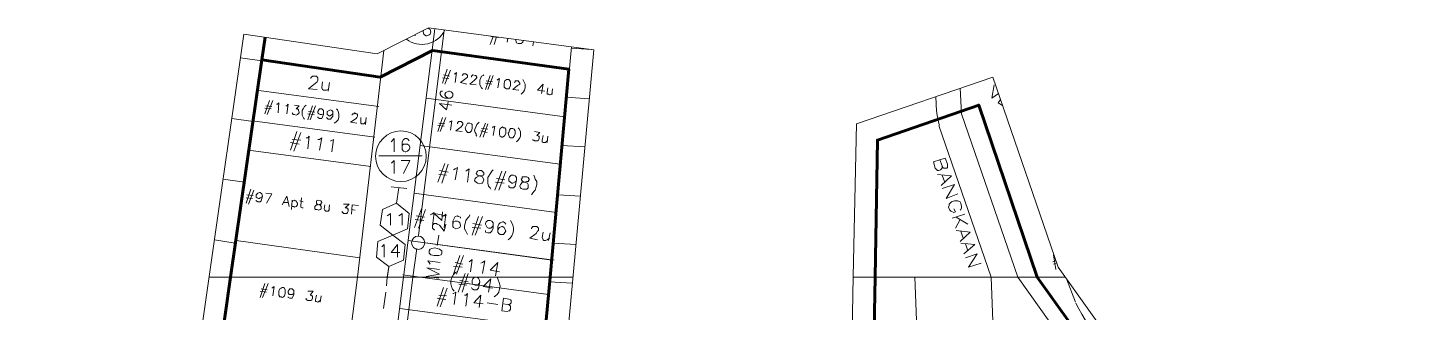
# Model space of a CAD drawing. Header units: millimetres. Extents: x 3.6 to 37.8, y 0.6 to 28.7.
# Drawn here: x 12.4 to 19.89, y 13.15 to 14.67 of the extents above; entities that cross this region are included whole.
import ezdxf

# ---------------------------------------------------------------- set-up
doc = ezdxf.new("R2010")
doc.units = ezdxf.units.MM
for name, color, linetype in [('PDF_0', 7, 'Continuous'), ('PDF_S38$BOUNDARY-NODE', 3, 'Continuous'), ('PDF_S38$GRID', 7, 'Continuous'), ('PDF_S38$NAME-ROAD', 7, 'Continuous'), ('PDF_S38$Passives-TapOffs', 7, 'Continuous'), ('PDF_S38$POLE', 7, 'Continuous'), ('PDF_S38$strand', 7, 'Continuous'), ('PDF_S38$Symbols-EndOfLine', 7, 'Continuous'), ('PDF_S38$Symbols-SelfTerminating', 7, 'Continuous'), ('PDF_S45$BOUNDARY-NODE', 3, 'Continuous'), ('PDF_S45$GRID', 7, 'Continuous'), ('PDF_S45$strand', 7, 'Continuous')]:
    doc.layers.add(name, color=color, linetype=linetype)
for name, color, linetype, true_color in [('PDF_S38$Cable-565', 23, 'Continuous', 0xdd8a6e), ('PDF_S38$LOTS', 254, 'Continuous', 0xdcdcdc), ('PDF_S38$ROAD', 8, 'Continuous', 0x808080), ('PDF_S38$SDU', 157, 'Continuous', 0x396472), ('PDF_S45$Cable-565', 23, 'Continuous', 0xdd8a6e), ('PDF_S45$LOTS', 254, 'Continuous', 0xdcdcdc), ('PDF_S45$ROAD', 8, 'Continuous', 0x808080), ('PDF_S45$SDU', 157, 'Continuous', 0x396472)]:
    doc.layers.add(name, color=color, linetype=linetype, true_color=true_color)

msp = doc.modelspace()

# ---------------------------------------------------------------- linework, layer by layer
at = {"layer": 'PDF_0', "lineweight": 9}
msp.add_lwpolyline([(12.3998, 5.3399), (12.8251, 9.1845), (12.5415, 9.0928), (12.5707, 9.7141), (12.6541, 10.0018), (12.7125, 10.4522), (12.9669, 10.5272), (13.3713, 13.3544), (13.5548, 14.6387), (14.2678, 14.5344), (14.543, 14.672), (15.4271, 14.5553), (15.3145, 13.3293), (15.1185, 11.2069), (15.4271, 11.307), (16.7864, 11.7448), (16.8156, 13.3418), (16.8323, 14.1591), (17.562, 14.4093), (17.9123, 13.3919), (18.6045, 12.4203), (19.3425, 12.487), (20.0848, 12.5537)], dxfattribs=at)
at = {"layer": 'PDF_S38$BOUNDARY-NODE', "lineweight": 60}
for points in [[(13.6682, 14.6221), (13.6507, 14.5011), (13.4839, 13.3377)], [(13.6507, 14.5011), (14.2845, 14.4093), (14.5639, 14.5511), (15.2936, 14.451), (15.1935, 13.3377)], [(16.9324, 13.3377), (16.9449, 14.0716), (17.4869, 14.2592), (17.7997, 13.3377)]]:
    msp.add_lwpolyline(points, dxfattribs=at)
at = {"layer": 'PDF_S38$Cable-565', "lineweight": 13}
for points in [[(14.3304, 13.3961), (14.322, 13.3377)], [(14.3304, 13.3919), (14.322, 13.3335)]]:
    msp.add_lwpolyline(points, dxfattribs=at)
at = {"layer": 'PDF_S38$GRID', "lineweight": 9}
for points in [[(15.3152, 13.3377), (13.3689, 13.3377)], [(17.9509, 13.3377), (16.8155, 13.3377)]]:
    msp.add_lwpolyline(points, dxfattribs=at)
at = {"layer": 'PDF_S38$LOTS', "lineweight": 0}
for points in [[(13.4839, 13.3377), (13.6689, 14.622)], [(15.2936, 14.451), (14.5639, 14.5511)], [(15.1935, 13.3377), (15.3077, 14.571)], [(15.4147, 14.5569), (15.3061, 14.5636)], [(13.6507, 14.4969), (13.5369, 14.513)], [(13.6507, 14.5011), (14.2845, 14.4093)], [(14.2762, 14.2509), (13.6215, 14.3384)], [(15.2728, 14.1967), (14.5305, 14.2967)], [(15.403, 14.2935), (15.2811, 14.3009)], [(13.6048, 14.1716), (13.4904, 14.1878)], [(14.2553, 14.0882), (13.6007, 14.1758)], [(14.2345, 13.9298), (13.5798, 14.0174)], [(15.2478, 13.9423), (14.4972, 14.0424)], [(15.3793, 14.035), (15.2561, 14.0424)], [(13.559, 13.8464), (13.4439, 13.8625)], [(15.2269, 13.6838), (14.4638, 13.788)], [(15.3552, 13.7725), (15.2352, 13.7797)], [(13.5089, 13.5211), (13.3975, 13.5375)], [(14.1761, 13.4419), (13.5131, 13.5337)], [(15.2019, 13.4294), (14.4346, 13.5337), (15.2144, 13.4294)], [(15.3314, 13.5134), (15.2102, 13.5211)]]:
    msp.add_lwpolyline(points, dxfattribs=at)
at = {"layer": 'PDF_S38$NAME-ROAD', "lineweight": 9}
for points in [[(17.291, 13.934), (17.291, 13.9215), (17.2826, 13.9131), (17.2743, 13.9089), (17.2659, 13.9089), (17.2534, 13.9215), (17.2451, 13.9548), (17.2789, 13.9661), (17.291, 13.934), (17.2951, 13.9256), (17.2993, 13.9215), (17.316, 13.9215), (17.3202, 13.9256), (17.3202, 13.9423), (17.3076, 13.9757), (17.2789, 13.9661), (17.2785, 13.9673)], [(17.2659, 13.8881), (17.341, 13.8798), (17.2868, 13.8297)], [(17.3035, 13.8506), (17.291, 13.8839)], [(17.291, 13.813), (17.3577, 13.8339), (17.3118, 13.7588), (17.3744, 13.7838)], [(17.3535, 13.7046), (17.3619, 13.6879), (17.3535, 13.6838), (17.3368, 13.6921), (17.3327, 13.6963), (17.3243, 13.713), (17.3285, 13.7213), (17.3285, 13.7296), (17.341, 13.7421), (17.3577, 13.7463), (17.3744, 13.7463), (17.3869, 13.7421), (17.391, 13.7338), (17.3952, 13.7171), (17.3952, 13.7088), (17.391, 13.7005), (17.3869, 13.6963)], [(17.3452, 13.6546), (17.4119, 13.6754)], [(17.3619, 13.6004), (17.3869, 13.6462)], [(17.366, 13.6588), (17.4286, 13.6212)], [(17.366, 13.5879), (17.4411, 13.5795), (17.3869, 13.5295)], [(17.4036, 13.5462), (17.391, 13.5837)], [(17.391, 13.5211), (17.4661, 13.5128), (17.4077, 13.4628)], [(17.4286, 13.4794), (17.4161, 13.517)], [(17.4161, 13.4419), (17.4786, 13.4628), (17.4327, 13.3919), (17.4995, 13.4127)]]:
    msp.add_lwpolyline(points, dxfattribs=at)
at = {"layer": 'PDF_S38$Passives-TapOffs', "lineweight": 9}
for points in [[(14.4305, 13.5962), (14.3512, 13.5628), (14.2845, 13.6171), (14.297, 13.7005), (14.3721, 13.7338), (14.4388, 13.6796)], [(14.4096, 13.4294), (14.3304, 13.3961), (14.2637, 13.4461), (14.272, 13.5295), (14.3512, 13.5628), (14.418, 13.5128)]]:
    msp.add_lwpolyline(points, close=True, dxfattribs=at)
for points in [[(14.322, 13.6671), (14.3304, 13.6713), (14.3387, 13.6796), (14.3387, 13.6171)], [(14.3846, 13.6671), (14.3929, 13.6713), (14.4013, 13.6796), (14.4013, 13.6171)], [(14.2929, 13.5003), (14.3054, 13.5128), (14.3054, 13.4461)], [(14.3888, 13.4711), (14.3429, 13.4711), (14.3763, 13.5128), (14.3763, 13.4461)]]:
    msp.add_lwpolyline(points, dxfattribs=at)
at = {"layer": 'PDF_S38$POLE', "lineweight": 0}
for points in [[(14.5722, 13.6796), (14.6139, 13.6421), (14.6181, 13.6879), (14.6139, 13.6421), (14.5722, 13.6796), (14.639, 13.6671)], [(14.6348, 13.6212), (14.6264, 13.5837), (14.6014, 13.6171), (14.5889, 13.6212), (14.5847, 13.6254), (14.5722, 13.6254), (14.5639, 13.6171), (14.5639, 13.6004), (14.5722, 13.592), (14.5764, 13.592), (14.5722, 13.592), (14.5639, 13.6004), (14.5639, 13.6171), (14.5722, 13.6254), (14.5847, 13.6254), (14.5889, 13.6212), (14.6014, 13.6171), (14.6264, 13.5837)], [(14.5889, 13.5086), (14.5973, 13.5628)], [(14.5472, 13.4669), (14.5472, 13.4794), (14.5514, 13.4878), (14.5597, 13.492), (14.5764, 13.4961), (14.6014, 13.4878), (14.6139, 13.4794), (14.6139, 13.4669), (14.6098, 13.4586), (14.5973, 13.4544), (14.5722, 13.4544), (14.5556, 13.4586)], [(14.5472, 13.4669), (14.5472, 13.4794), (14.5514, 13.4878), (14.5597, 13.492), (14.5764, 13.4961), (14.6014, 13.4878), (14.6139, 13.4794), (14.6139, 13.4669), (14.6098, 13.4586), (14.5973, 13.4544), (14.5722, 13.4544), (14.5556, 13.4586)], [(14.6056, 13.4169), (14.5389, 13.4252), (14.5472, 13.4169), (14.5514, 13.4086), (14.5472, 13.4169), (14.5389, 13.4252)], [(14.6014, 13.3794), (14.5347, 13.3877), (14.6014, 13.3544), (14.5305, 13.3418), (14.5973, 13.3335), (14.5305, 13.3418), (14.6014, 13.3544), (14.5347, 13.3877)]]:
    msp.add_lwpolyline(points, close=True, dxfattribs=at)
msp.add_circle((14.4873, 13.5226), 0.0354, dxfattribs=at)
msp.add_circle((14.4873, 13.5226), 0.0354, dxfattribs=at)
at = {"layer": 'PDF_S38$ROAD', "lineweight": 0}
for points in [[(14.5772, 14.6675), (14.4096, 13.3377)], [(14.3031, 14.5521), (14.1636, 13.3377)], [(17.6954, 13.3377), (17.3952, 14.2133), (17.3876, 14.3495)], [(17.2618, 14.2258), (17.257, 14.3047)], [(17.5537, 13.3377), (17.2743, 14.1508)]]:
    msp.add_lwpolyline(points, dxfattribs=at)
msp.add_arc((17.5355, 14.2399), 0.2731, 183.36732, 198.91848, dxfattribs=at)
at = {"layer": 'PDF_S38$SDU', "lineweight": 0}
for points in [[(14.8725, 14.5845), (14.8882, 14.6264)], [(14.9183, 14.622), (14.8766, 14.6262)], [(14.8933, 14.5845), (14.9065, 14.624)], [(14.9666, 14.6161), (14.9642, 14.597)], [(15.0496, 14.6051), (15.0476, 14.597), (15.0393, 14.5886), (15.0226, 14.5886), (15.0142, 14.5928), (15.0101, 14.6053), (15.0101, 14.6103)], [(13.8592, 14.5928), (13.8597, 14.5941)], [(15.1018, 14.5761), (15.1044, 14.5979)], [(13.9134, 14.401), (13.9134, 14.4052), (13.9217, 14.4135), (13.9426, 14.4135), (13.9509, 14.4052), (13.9509, 14.3926), (13.9468, 14.3843), (13.9384, 14.376), (13.9009, 14.3468), (13.9468, 14.3426)], [(14.0093, 14.3468), (13.9968, 14.3384), (13.9801, 14.3384), (13.976, 14.3426), (13.9718, 14.3509), (13.976, 14.3843)], [(14.6181, 14.376), (14.6431, 14.451)], [(14.6515, 14.401), (14.6181, 14.4052)], [(14.6556, 14.4135), (14.6223, 14.4218)], [(14.6306, 14.3718), (14.6598, 14.4469)], [(14.6807, 14.426), (14.6848, 14.426), (14.6932, 14.4343), (14.6848, 14.3801)], [(14.7224, 14.4177), (14.7307, 14.426), (14.7432, 14.426), (14.7474, 14.4218), (14.7515, 14.4218), (14.7515, 14.4093), (14.7432, 14.401), (14.714, 14.3801), (14.7474, 14.3718)], [(14.7724, 14.4093), (14.7724, 14.4135), (14.7807, 14.4218), (14.7932, 14.4177), (14.7974, 14.4177), (14.7974, 14.4135), (14.8016, 14.4093), (14.8016, 14.4052), (14.7891, 14.3926), (14.764, 14.3718), (14.7974, 14.3676)], [(14.8308, 14.3468), (14.8266, 14.3509), (14.8183, 14.3676), (14.8183, 14.3926), (14.8224, 14.4052), (14.8266, 14.4135), (14.8349, 14.4177), (14.8391, 14.4218)], [(14.8474, 14.3426), (14.8725, 14.4177)], [(14.885, 14.3843), (14.8516, 14.3885)], [(14.86, 14.3426), (14.8891, 14.4177)], [(14.91, 14.3926), (14.9142, 14.3968), (14.9225, 14.401), (14.9142, 14.3509)], [(15.0267, 14.3384), (14.9934, 14.3426), (15.0184, 14.3635), (15.0267, 14.3676), (15.0309, 14.3718), (15.0309, 14.376), (15.0267, 14.3843), (15.0226, 14.3885), (15.0059, 14.3885), (15.0059, 14.3843), (15.0017, 14.3801)], [(15.0476, 14.3968), (15.0601, 14.3718), (15.0601, 14.3509), (15.0559, 14.3384), (15.0518, 14.3301), (15.0393, 14.3176)], [(14.0051, 14.3343), (14.0135, 14.3801)], [(14.8808, 14.3718), (14.8474, 14.376)], [(15.1644, 14.3343), (15.1268, 14.3384), (15.156, 14.3718), (15.1477, 14.3218)], [(15.2061, 14.3218), (15.1894, 14.3134), (15.1852, 14.3176), (15.1769, 14.3176), (15.1769, 14.3259), (15.181, 14.3509)], [(15.2019, 14.3134), (15.2061, 14.3468)], [(17.5923, 14.3213), (17.5578, 14.2967), (17.5703, 14.3676)], [(13.6674, 14.2133), (13.6924, 14.2842)], [(13.7007, 14.2384), (13.6674, 14.2425)], [(13.7049, 14.2509), (13.6716, 14.255)], [(13.6799, 14.2092), (13.7091, 14.2842)], [(13.7299, 14.2634), (13.7341, 14.2634), (13.7424, 14.2717), (13.7383, 14.2175)], [(13.78, 14.255), (13.7841, 14.255), (13.7925, 14.2634), (13.7841, 14.2133)], [(13.8258, 14.2592), (13.8509, 14.255), (13.8342, 14.2384), (13.8425, 14.2384), (13.8467, 14.2342), (13.8467, 14.23), (13.8509, 14.2217), (13.8509, 14.2175), (13.8425, 14.2092), (13.8342, 14.205), (13.8258, 14.2092), (13.8175, 14.2092), (13.8175, 14.2133), (13.8133, 14.2175)], [(13.88, 14.1842), (13.8759, 14.1883), (13.8675, 14.205), (13.8675, 14.23), (13.8717, 14.2384), (13.88, 14.2509), (13.8884, 14.2592)], [(13.8967, 14.18), (13.9217, 14.255)], [(13.9092, 14.18), (13.9384, 14.255)], [(13.9801, 14.2133), (13.9801, 14.23), (13.9718, 14.2384), (13.9593, 14.2384), (13.9551, 14.2342), (13.9509, 14.2258), (13.9509, 14.2175), (13.9551, 14.2133), (13.9634, 14.2092), (13.9718, 14.2092), (13.9801, 14.2133), (13.9801, 14.2092), (13.976, 14.1967), (13.9718, 14.1883), (13.9593, 14.1883), (13.9509, 14.1925), (13.9509, 14.1967)], [(14.0302, 14.2133), (14.0218, 14.205), (14.0135, 14.2008), (14.0051, 14.205), (14.001, 14.2092), (14.001, 14.2258), (14.0177, 14.2342), (14.026, 14.23), (14.0302, 14.2258), (14.0302, 14.2133), (14.0302, 14.2008), (14.026, 14.1925), (14.0177, 14.1842), (14.0051, 14.1842), (13.9968, 14.1925)], [(14.051, 14.2384), (14.0552, 14.2342), (14.0593, 14.2258), (14.0635, 14.2133), (14.0635, 14.1925), (14.0593, 14.18), (14.0468, 14.1675), (14.0385, 14.1633)], [(17.6144, 14.2572), (17.5912, 14.2717), (17.603, 14.2901)], [(13.9301, 14.2092), (13.8967, 14.2133)], [(13.9343, 14.2217), (13.9009, 14.2258)], [(14.1344, 14.205), (14.1344, 14.2092), (14.1386, 14.2133), (14.1427, 14.2133), (14.1469, 14.2175), (14.1553, 14.2133), (14.1594, 14.2133), (14.1636, 14.2092), (14.1636, 14.2008), (14.1594, 14.1925), (14.1553, 14.1883), (14.1261, 14.1675), (14.1594, 14.1633)], [(14.2053, 14.1675), (14.197, 14.1591), (14.1844, 14.1591), (14.1803, 14.1633), (14.1803, 14.1925)], [(14.2053, 14.155), (14.2095, 14.1925)], [(14.5931, 14.1174), (14.6181, 14.1925)], [(14.6306, 14.1591), (14.5973, 14.1633)], [(14.6056, 14.1174), (14.6348, 14.1925)], [(14.6556, 14.1675), (14.6598, 14.1716), (14.6681, 14.1758), (14.6598, 14.1258)], [(14.6973, 14.1591), (14.6973, 14.1633), (14.7015, 14.1675), (14.7015, 14.1716), (14.7182, 14.1716), (14.7265, 14.1633), (14.7265, 14.155), (14.7224, 14.1508), (14.7182, 14.1425), (14.689, 14.1216), (14.7224, 14.1174)], [(14.8016, 14.0924), (14.7974, 14.0966), (14.7974, 14.1049), (14.7932, 14.1133), (14.7891, 14.1258), (14.7932, 14.1341), (14.7974, 14.1466), (14.8016, 14.155), (14.8141, 14.1675)], [(14.8183, 14.0882), (14.8474, 14.1633)], [(14.8349, 14.0882), (14.86, 14.1591)], [(13.805, 14.0174), (13.8383, 14.1174)], [(13.8217, 14.0132), (13.8592, 14.1133)], [(13.8884, 14.0841), (13.8967, 14.0841), (13.9051, 14.0924), (13.8967, 14.0257)], [(13.9509, 14.0757), (13.9593, 14.0757), (13.9718, 14.0841), (13.9593, 14.0174)], [(14.6264, 14.1466), (14.5931, 14.1508)], [(14.8558, 14.1133), (14.8224, 14.1216)], [(14.86, 14.1299), (14.8266, 14.1341)], [(14.885, 14.1383), (14.8891, 14.1425), (14.8975, 14.1466), (14.8891, 14.0966)], [(15.0226, 14.1383), (15.0267, 14.1341), (15.0351, 14.1174), (15.0351, 14.0924), (15.0309, 14.0841), (15.0226, 14.0716), (15.0142, 14.0632)], [(15.1101, 14.1174), (15.1393, 14.1133), (15.1227, 14.0966), (15.1268, 14.0966), (15.131, 14.0924), (15.1352, 14.0924), (15.1352, 14.0799), (15.131, 14.0716), (15.1268, 14.0674), (15.1101, 14.0674), (15.106, 14.0716), (15.1018, 14.0716), (15.1018, 14.0757)], [(15.1769, 14.0674), (15.1685, 14.0591), (15.156, 14.0591), (15.1518, 14.0632), (15.1518, 14.0716), (15.156, 14.0966)], [(15.1769, 14.0591), (15.181, 14.0924)], [(13.8509, 14.0507), (13.805, 14.0591)], [(13.8592, 14.0716), (13.8133, 14.0757)], [(14.0177, 14.0674), (14.0218, 14.0674), (14.0343, 14.0757), (14.026, 14.009)], [(14.5931, 13.8464), (14.6306, 13.9465)], [(14.6139, 13.8422), (14.6473, 13.9423)], [(14.639, 13.8839), (14.5973, 13.8881)], [(14.6473, 13.9006), (14.6014, 13.9089)], [(14.6765, 13.9131), (14.6848, 13.9173), (14.6973, 13.9256), (14.6848, 13.8589)], [(14.7432, 13.9048), (14.7474, 13.9089), (14.7599, 13.9173), (14.7515, 13.8464)], [(14.8766, 13.8089), (14.8725, 13.8172), (14.8641, 13.8255), (14.86, 13.8422), (14.86, 13.8714), (14.8766, 13.8964), (14.8808, 13.9048), (14.8891, 13.9131)], [(14.8975, 13.8047), (14.935, 13.9048)], [(14.9517, 13.8589), (14.9058, 13.8672)], [(14.9183, 13.8047), (14.9559, 13.9048)], [(15.0142, 13.8589), (15.0059, 13.8255), (14.9976, 13.8172), (14.9809, 13.8172), (14.9725, 13.8214), (14.9725, 13.8297)], [(15.106, 13.8839), (15.1101, 13.8756), (15.1143, 13.8631), (15.1227, 13.8506), (15.1227, 13.8339), (15.1185, 13.8214), (15.1143, 13.8047), (15.106, 13.7964), (15.0976, 13.7838), (15.0935, 13.7797)], [(13.5673, 13.7338), (13.5923, 13.8089)], [(13.5798, 13.7296), (13.609, 13.8047)], [(13.6716, 13.788), (13.7049, 13.7838), (13.6757, 13.7338)], [(14.9475, 13.8422), (14.9017, 13.8464)], [(13.6007, 13.7588), (13.5673, 13.763)], [(13.6048, 13.7755), (13.5715, 13.7797)], [(13.6549, 13.7713), (13.6465, 13.7463), (13.6424, 13.7421), (13.6299, 13.7421), (13.6215, 13.7463), (13.6215, 13.7505)], [(13.7591, 13.7255), (13.7841, 13.7713), (13.7966, 13.7171)], [(13.7925, 13.738), (13.7675, 13.738)], [(13.8092, 13.7005), (13.8133, 13.7505)], [(13.8133, 13.7421), (13.8175, 13.7463), (13.8258, 13.7505), (13.83, 13.7463), (13.8342, 13.7463), (13.8383, 13.738), (13.8425, 13.7338), (13.8425, 13.7255), (13.8342, 13.7171), (13.8258, 13.713), (13.8217, 13.7171), (13.8133, 13.7171), (13.8092, 13.7255)], [(13.8717, 13.7421), (13.855, 13.7463)], [(13.8717, 13.7088), (13.8675, 13.7088), (13.8592, 13.713), (13.8592, 13.7213), (13.8634, 13.763)], [(14.0135, 13.7005), (14.0051, 13.6921), (13.9926, 13.6921), (13.9885, 13.6963), (13.9843, 13.7046), (13.9885, 13.7255)], [(14.0093, 13.6921), (14.0135, 13.7255)], [(14.0885, 13.7296), (14.1177, 13.7296), (14.0969, 13.7088), (14.1052, 13.7088), (14.1094, 13.7046), (14.1136, 13.7046), (14.1136, 13.6921), (14.1094, 13.6838), (14.1052, 13.6796), (14.0885, 13.6796), (14.0844, 13.6838), (14.0802, 13.6838), (14.0802, 13.6921)], [(14.1302, 13.6754), (14.1344, 13.7255), (14.1678, 13.7213)], [(14.1511, 13.6963), (14.1302, 13.7005)], [(14.468, 13.6045), (14.5055, 13.7046)], [(14.518, 13.6421), (14.4722, 13.6462)], [(14.5222, 13.6588), (14.4763, 13.6671)], [(14.4888, 13.6004), (14.5264, 13.7005)], [(14.5514, 13.6713), (14.5597, 13.6754), (14.5722, 13.6838), (14.5639, 13.6129)], [(14.6181, 13.6629), (14.6264, 13.6671), (14.6348, 13.6754), (14.6264, 13.6045)], [(14.6723, 13.6212), (14.6723, 13.6379), (14.6848, 13.6629), (14.6973, 13.6671), (14.7015, 13.6629), (14.714, 13.6588), (14.714, 13.6546)], [(14.7515, 13.567), (14.7432, 13.5837), (14.7349, 13.5962), (14.7349, 13.6129), (14.739, 13.6254), (14.7432, 13.6421), (14.7515, 13.6546), (14.7599, 13.6629), (14.764, 13.6713)], [(14.7766, 13.5628), (14.8099, 13.6629)], [(14.7932, 13.5628), (14.8308, 13.6629)], [(14.8224, 13.6004), (14.7766, 13.6045)], [(14.8266, 13.6171), (14.7807, 13.6254)], [(14.8891, 13.6171), (14.8891, 13.6004), (14.8808, 13.5837), (14.8725, 13.5754), (14.86, 13.5754), (14.8474, 13.5795), (14.8474, 13.5879)], [(14.9142, 13.592), (14.9142, 13.6087), (14.9183, 13.6212), (14.9267, 13.6296), (14.9392, 13.6337), (14.9434, 13.6337), (14.9517, 13.6296), (14.9559, 13.6212)], [(15.0935, 13.5962), (15.0935, 13.6004), (15.1018, 13.6087), (15.1227, 13.6087), (15.131, 13.6004), (15.131, 13.5879), (15.1268, 13.5837), (15.1185, 13.5712), (15.0851, 13.5462), (15.1268, 13.5378)], [(15.1894, 13.5462), (15.1769, 13.5378), (15.1685, 13.5337), (15.1602, 13.5337), (15.156, 13.5378), (15.1518, 13.5503), (15.156, 13.5795)], [(15.1852, 13.5337), (15.1935, 13.5754)], [(14.6765, 13.3544), (14.7098, 13.4544)], [(14.7265, 13.4086), (14.6848, 13.4169)], [(14.6932, 13.3544), (14.7307, 13.4544)], [(14.7599, 13.4211), (14.7682, 13.4252), (14.7766, 13.4336), (14.7682, 13.3669)], [(14.8224, 13.4127), (14.8308, 13.4169), (14.8433, 13.4252), (14.8308, 13.3585)], [(14.9225, 13.3669), (14.8725, 13.3752), (14.9142, 13.4169), (14.9017, 13.346)], [(17.9, 13.4274), (17.8831, 13.4211)], [(17.8998, 13.3794), (17.8873, 13.4586)], [(17.9043, 13.415), (17.8873, 13.4086)], [(14.7224, 13.3919), (14.6765, 13.3961)], [(17.9164, 13.3835), (17.9159, 13.3867)]]:
    msp.add_lwpolyline(points, dxfattribs=at)
for points in [[(14.96, 14.3968), (14.9725, 14.3968), (14.9767, 14.3926), (14.9809, 14.3843), (14.9809, 14.3635), (14.9767, 14.3509), (14.9725, 14.3468), (14.96, 14.3468), (14.9517, 14.3509), (14.9475, 14.3551), (14.9475, 14.376), (14.9517, 14.3885)], [(14.7515, 14.1633), (14.764, 14.1633), (14.7724, 14.1591), (14.7766, 14.155), (14.7766, 14.1341), (14.7724, 14.1216), (14.764, 14.1133), (14.7515, 14.1133), (14.7474, 14.1174), (14.7432, 14.1258), (14.739, 14.1383)], [(14.9392, 14.1425), (14.9434, 14.1383), (14.9517, 14.1383), (14.9559, 14.1299), (14.9559, 14.1091), (14.9517, 14.0966), (14.9475, 14.0924), (14.9392, 14.0882), (14.935, 14.0882), (14.9267, 14.0924), (14.9225, 14.1008), (14.9225, 14.1216), (14.9267, 14.1341), (14.9308, 14.1383)], [(14.9809, 14.1341), (14.9934, 14.1341), (15.0017, 14.1299), (15.0059, 14.1216), (15.0059, 14.1049), (15.0017, 14.0924), (14.9934, 14.0841), (14.9809, 14.0841), (14.9767, 14.0882), (14.9725, 14.0966), (14.9684, 14.1091), (14.9725, 14.1133), (14.9767, 14.1258)], [(14.8141, 13.9089), (14.8266, 13.9089), (14.8391, 13.8964), (14.8391, 13.8881), (14.8349, 13.8839), (14.8266, 13.8798), (14.8141, 13.8798), (14.7974, 13.8714), (14.7932, 13.8672), (14.7891, 13.8547), (14.7974, 13.8464), (14.8057, 13.8422), (14.8183, 13.8381), (14.8266, 13.8422), (14.8308, 13.8422), (14.8391, 13.8589), (14.8308, 13.8756), (14.8057, 13.8839), (14.7974, 13.8923), (14.8016, 13.9006), (14.8057, 13.9048)], [(15.0101, 13.8506), (14.9934, 13.8422), (14.9892, 13.8422), (14.9809, 13.8464), (14.9725, 13.8547), (14.9725, 13.8672), (14.9767, 13.8756), (14.9851, 13.8839), (14.9976, 13.8839), (15.0059, 13.8798), (15.0142, 13.8714), (15.0142, 13.8589)], [(15.0434, 13.8756), (15.0684, 13.8756), (15.0768, 13.8714), (15.081, 13.8631), (15.081, 13.8589), (15.0768, 13.8506), (15.0684, 13.8506), (15.0559, 13.8464), (15.0434, 13.8464), (15.0393, 13.8381), (15.0351, 13.8339), (15.0309, 13.8255), (15.0351, 13.8172), (15.0393, 13.813), (15.0476, 13.8089), (15.0684, 13.8089), (15.0768, 13.8172), (15.0768, 13.8339), (15.0726, 13.8422), (15.0476, 13.8506), (15.0434, 13.8547), (15.0393, 13.8631), (15.0434, 13.8672)], [(13.6507, 13.7672), (13.6424, 13.763), (13.6382, 13.7588), (13.634, 13.7588), (13.6257, 13.763), (13.6215, 13.7672), (13.6215, 13.7797), (13.6299, 13.788), (13.6382, 13.7922), (13.6424, 13.7922), (13.6507, 13.7838), (13.6549, 13.7713)], [(13.9509, 13.7505), (13.9634, 13.7463), (13.9676, 13.7463), (13.9718, 13.738), (13.9676, 13.7338), (13.9676, 13.7296), (13.9634, 13.7296), (13.9509, 13.7255), (13.9426, 13.7255), (13.9343, 13.7171), (13.9343, 13.7046), (13.9384, 13.7005), (13.9468, 13.7005), (13.9551, 13.6963), (13.9634, 13.7005), (13.9676, 13.7046), (13.9676, 13.7171), (13.9634, 13.7255), (13.9551, 13.7255), (13.9468, 13.7296), (13.9426, 13.7338), (13.9426, 13.7463)], [(14.6765, 13.6337), (14.6848, 13.6379), (14.6973, 13.6379), (14.7057, 13.6337), (14.7098, 13.6296), (14.714, 13.6171), (14.714, 13.6129), (14.7098, 13.6045), (14.7015, 13.6004), (14.689, 13.5962), (14.6765, 13.6045), (14.6723, 13.6087), (14.6723, 13.6212)], [(14.885, 13.6087), (14.8766, 13.6004), (14.8641, 13.6004), (14.8558, 13.6045), (14.8474, 13.6212), (14.8474, 13.6254), (14.8516, 13.6337), (14.86, 13.6421), (14.8725, 13.6421), (14.8808, 13.6379), (14.8891, 13.6296), (14.8891, 13.6171)], [(14.9183, 13.6004), (14.9225, 13.6045), (14.935, 13.6087), (14.9392, 13.6087), (14.9475, 13.6045), (14.9517, 13.5962), (14.9559, 13.5837), (14.9475, 13.5712), (14.9434, 13.567), (14.9267, 13.567), (14.9183, 13.5712), (14.9142, 13.5795), (14.9142, 13.592)]]:
    msp.add_lwpolyline(points, close=True, dxfattribs=at)
msp.add_arc((14.9256, 13.5958), 0.0721, 306.42152, 39.89293, dxfattribs=at)
at = {"layer": 'PDF_S38$strand', "color": 254, "lineweight": 0, "true_color": 0xdcdcdc}
msp.add_lwpolyline([(14.627, 14.6609), (14.4888, 13.5587)], dxfattribs=at)
at = {"layer": 'PDF_S38$strand', "lineweight": 0}
for points in [[(14.6473, 14.2967), (14.6306, 14.2967), (14.6181, 14.3009), (14.6098, 14.3092), (14.6056, 14.3176), (14.6056, 14.3259), (14.6098, 14.3343), (14.6181, 14.3343)], [(14.6473, 14.2759), (14.639, 14.2342), (14.6014, 14.2675), (14.6681, 14.2592)]]:
    msp.add_lwpolyline(points, dxfattribs=at)
msp.add_lwpolyline([(14.639, 14.3009), (14.6348, 14.3051), (14.6306, 14.3134), (14.6306, 14.3176), (14.6348, 14.3259), (14.6515, 14.3343), (14.6556, 14.3343), (14.664, 14.3301), (14.6723, 14.3218), (14.6723, 14.3092), (14.6681, 14.3009), (14.6598, 14.2967), (14.6473, 14.2967)], close=True, dxfattribs=at)
at = {"layer": 'PDF_S38$strand', "color": 254, "lineweight": 0, "true_color": 0xdcdcdc}
msp.add_lwpolyline([(14.4597, 13.3377), (14.4805, 13.492)], close=True, dxfattribs=at)
at = {"layer": 'PDF_S38$Symbols-EndOfLine', "lineweight": 9}
for points in [[(14.4722, 14.6366), (14.4722, 14.6303)], [(14.5397, 14.6704), (14.5472, 14.6679), (14.5514, 14.6637), (14.5556, 14.6512), (14.5514, 14.6387), (14.5472, 14.6345), (14.5347, 14.6303), (14.5305, 14.6303), (14.5222, 14.6345), (14.518, 14.6387), (14.5139, 14.6512), (14.5139, 14.6574)], [(14.5139, 14.6512), (14.5164, 14.6587)], [(14.3429, 14.0632), (14.3596, 14.0799), (14.3596, 14.009)], [(14.4013, 14.0424), (14.4013, 14.0215), (14.4096, 14.0132), (14.418, 14.009), (14.4221, 14.009), (14.4305, 14.0132), (14.4388, 14.0215), (14.443, 14.0299), (14.443, 14.034), (14.4388, 14.0424), (14.4305, 14.0507), (14.4096, 14.0507), (14.4013, 14.0424), (14.4013, 14.0632), (14.4096, 14.0757), (14.418, 14.0799), (14.4263, 14.0799), (14.4346, 14.0757), (14.4388, 14.0674)], [(14.3429, 13.9506), (14.3471, 13.9506), (14.3596, 13.9631), (14.3596, 13.8923)], [(14.3971, 13.9631), (14.443, 13.9631), (14.4096, 13.8923)]]:
    msp.add_lwpolyline(points, dxfattribs=at)
at = {"layer": 'PDF_S38$Symbols-EndOfLine', "color": 15, "lineweight": 0, "true_color": 0x954a4a}
msp.add_lwpolyline([(14.5097, 13.9882), (14.2762, 13.9882)], dxfattribs=at)
msp.add_circle((14.3955, 13.9855), 0.1355, dxfattribs=at)
msp.add_arc((14.5081, 14.7194), 0.1355, 231.9049, 334.24223, dxfattribs=at)
at = {"layer": 'PDF_S38$Symbols-SelfTerminating', "lineweight": 9}
for points in [[(14.3429, 13.8214), (14.4263, 13.813)], [(14.3846, 13.8172), (14.3721, 13.7338)]]:
    msp.add_lwpolyline(points, dxfattribs=at)
at = {"layer": 'PDF_S45$BOUNDARY-NODE', "lineweight": 60}
for points in [[(13.4839, 13.3377), (13.3922, 12.6955)], [(15.1018, 12.3411), (15.1935, 13.3377)], [(16.9324, 13.3377), (16.9199, 12.683)], [(20.5726, 13.3377), (20.164, 12.4453), (19.355, 12.3661), (18.5461, 12.2952), (17.7997, 13.3377)]]:
    msp.add_lwpolyline(points, dxfattribs=at)
at = {"layer": 'PDF_S45$Cable-565', "lineweight": 13}
for points in [[(14.322, 13.3377), (14.3179, 13.2918)], [(14.3304, 13.3919), (14.322, 13.3335)], [(14.3137, 13.2584), (14.3012, 13.1709)]]:
    msp.add_lwpolyline(points, dxfattribs=at)
at = {"layer": 'PDF_S45$GRID', "lineweight": 9}
for points in [[(13.3689, 13.3377), (15.3152, 13.3377)], [(16.8155, 13.3377), (17.9509, 13.3377)]]:
    msp.add_lwpolyline(points, dxfattribs=at)
at = {"layer": 'PDF_S45$LOTS', "lineweight": 0}
for points in [[(13.0711, 10.4355), (13.4839, 13.3377)], [(15.1852, 13.2459), (14.4054, 13.3502)], [(14.9809, 11.0401), (15.1935, 13.3377)], [(17.2034, 11.8199), (17.145, 13.3377)], [(15.3123, 13.3055), (15.1894, 13.3127)], [(18.004, 13.2042), (17.9574, 13.3286)], [(15.1685, 13.0666), (14.3888, 13.1709)]]:
    msp.add_lwpolyline(points, dxfattribs=at)
msp.add_arc((19.1952, 13.8187), 1.3406, 207.50977, 230.85859, dxfattribs=at)
at = {"layer": 'PDF_S45$ROAD', "lineweight": 0}
for points in [[(14.1636, 13.3377), (13.78, 10.3229)], [(14.0427, 10.4355), (14.4096, 13.3377)], [(17.6204, 11.5488), (17.5537, 13.3377)], [(18.667, 11.9741), (18.717, 11.774), (18.667, 11.9741), (17.6954, 13.3377)]]:
    msp.add_lwpolyline(points, dxfattribs=at)
at = {"layer": 'PDF_S45$SDU', "lineweight": 0}
for points in [[(14.7015, 13.2584), (14.739, 13.3585)], [(14.7224, 13.2584), (14.7557, 13.3585)], [(14.91, 13.3377), (14.9142, 13.3293), (14.9225, 13.3043), (14.9267, 13.2876), (14.9225, 13.2751), (14.9183, 13.2584), (14.91, 13.2459), (14.9017, 13.2376), (14.8933, 13.2334)], [(13.6424, 13.2293), (13.6674, 13.3043)], [(13.6757, 13.2584), (13.6424, 13.2626)], [(13.6799, 13.271), (13.6465, 13.2751)], [(13.6549, 13.2293), (13.6841, 13.3043)], [(13.7049, 13.2793), (13.7091, 13.2835), (13.7174, 13.2876), (13.7091, 13.2376)], [(13.8217, 13.2501), (13.8217, 13.2668), (13.8133, 13.2751), (13.8008, 13.2751), (13.7966, 13.271), (13.7925, 13.2626), (13.7925, 13.2543), (13.7966, 13.2459), (13.8133, 13.2459), (13.8217, 13.2501), (13.8217, 13.2459), (13.8175, 13.2334), (13.8133, 13.2251), (13.8008, 13.2251), (13.7925, 13.2293), (13.7925, 13.2334)], [(13.8967, 13.2626), (13.9259, 13.2626), (13.9092, 13.2418), (13.9134, 13.2418), (13.9176, 13.2376), (13.9217, 13.2376), (13.9217, 13.2251), (13.9176, 13.2168), (13.9134, 13.2126), (13.8967, 13.2126), (13.8926, 13.2168), (13.8884, 13.2168), (13.8884, 13.2251)], [(14.5889, 13.1834), (14.6223, 13.2835)], [(14.6056, 13.1792), (14.6431, 13.2793)], [(14.7474, 13.296), (14.7057, 13.3001)], [(14.7557, 13.3127), (14.7098, 13.321)], [(14.8183, 13.3127), (14.8099, 13.2793), (14.8016, 13.271), (14.7849, 13.271), (14.7766, 13.2751), (14.7724, 13.2835)], [(14.885, 13.2793), (14.8349, 13.2876), (14.8766, 13.3293), (14.8641, 13.2584)], [(13.9634, 13.2126), (13.9551, 13.2084), (13.9509, 13.2042), (13.9426, 13.2084), (13.9384, 13.2084), (13.9384, 13.2168), (13.9426, 13.2418)], [(13.9634, 13.2042), (13.9676, 13.2376)], [(14.6348, 13.2168), (14.5889, 13.2251)], [(14.639, 13.2376), (14.5973, 13.2418)], [(14.6723, 13.2501), (14.6765, 13.2501), (14.689, 13.2584), (14.6807, 13.1917)], [(14.7349, 13.2418), (14.7432, 13.2418), (14.7515, 13.2501), (14.7432, 13.1834)], [(14.8349, 13.1959), (14.7849, 13.2001), (14.8224, 13.2418), (14.8141, 13.1751)], [(14.9142, 13.1917), (14.8558, 13.2001)], [(14.9684, 13.1917), (14.9767, 13.1876), (14.9809, 13.1834), (14.9809, 13.1667), (14.9767, 13.1584), (14.9725, 13.1584), (14.9642, 13.1542), (14.935, 13.1584), (14.9434, 13.2251), (14.9725, 13.2209), (14.9809, 13.2168), (14.9851, 13.2126), (14.9851, 13.2001), (14.9767, 13.1917), (14.9684, 13.1917), (14.9392, 13.1959)]]:
    msp.add_lwpolyline(points, dxfattribs=at)
for points in [[(14.8141, 13.3043), (14.8057, 13.296), (14.7932, 13.296), (14.7807, 13.3001), (14.7766, 13.3085), (14.7766, 13.321), (14.7807, 13.3293), (14.7891, 13.3377), (14.8016, 13.3377), (14.8099, 13.3335), (14.8141, 13.3252), (14.8183, 13.3127)], [(13.7591, 13.2835), (13.7675, 13.2835), (13.7716, 13.2793), (13.7758, 13.271), (13.7758, 13.2501), (13.7716, 13.2376), (13.7675, 13.2334), (13.7591, 13.2293), (13.755, 13.2334), (13.7466, 13.2334), (13.7424, 13.2418), (13.7424, 13.2626), (13.7466, 13.2751), (13.755, 13.2793)]]:
    msp.add_lwpolyline(points, close=True, dxfattribs=at)
msp.add_arc((14.7308, 13.3095), 0.0686, 123.23379, 223.08066, dxfattribs=at)
at = {"layer": 'PDF_S45$strand', "color": 254, "lineweight": 0, "true_color": 0xdcdcdc}
msp.add_lwpolyline([(14.4597, 13.3377), (14.3512, 12.4704)], dxfattribs=at)

doc.saveas('drawing.dxf')
